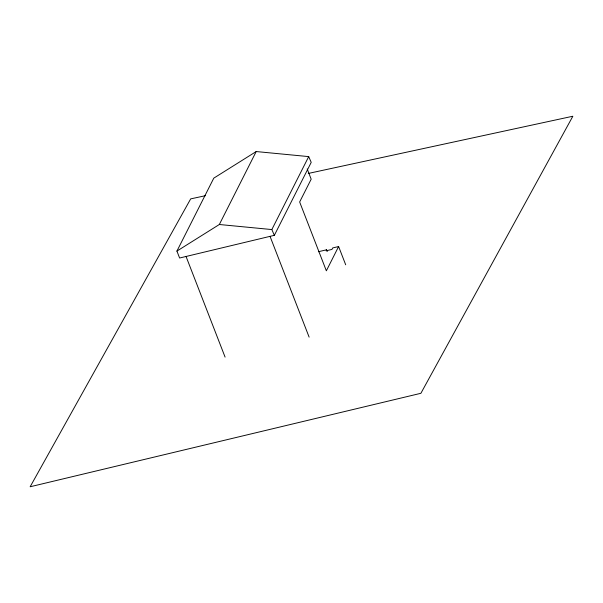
<?xml version="1.0" encoding="UTF-8"?>
<svg xmlns="http://www.w3.org/2000/svg" width="603" height="603" viewBox="0 0 603 603"><rect width="100%" height="100%" fill="white"/><g stroke="black" fill="none" stroke-linecap="round" stroke-linejoin="round"><path stroke-width="0.9" d="M176.92 251.097L213.794 178.141L256.2 151.549L308.706 156.607L311.216 162.365L274.35 235.321L179.611 258.016L176.92 251.097L219.334 224.504L256.2 151.549M274.35 235.321L271.84 229.562L308.706 156.607M318.392 251.73L326.6 249.778L326.08 250.81L331.974 249.408L332.72 247.939L338.615 246.537L345.7 264.8M338.615 246.537L326.351 270.807L299.653 201.982L311.178 179.181L307.198 168.93M205.374 195.704L190.676 198.884L30.15 486.764L420.894 393.292L572.85 116.236L308.269 173.453M219.334 224.504L271.84 229.562M326.6 249.778L327.263 251.489M270.061 236.421L309.128 337.13M186.018 256.388L225.085 357.104"/></g></svg>
